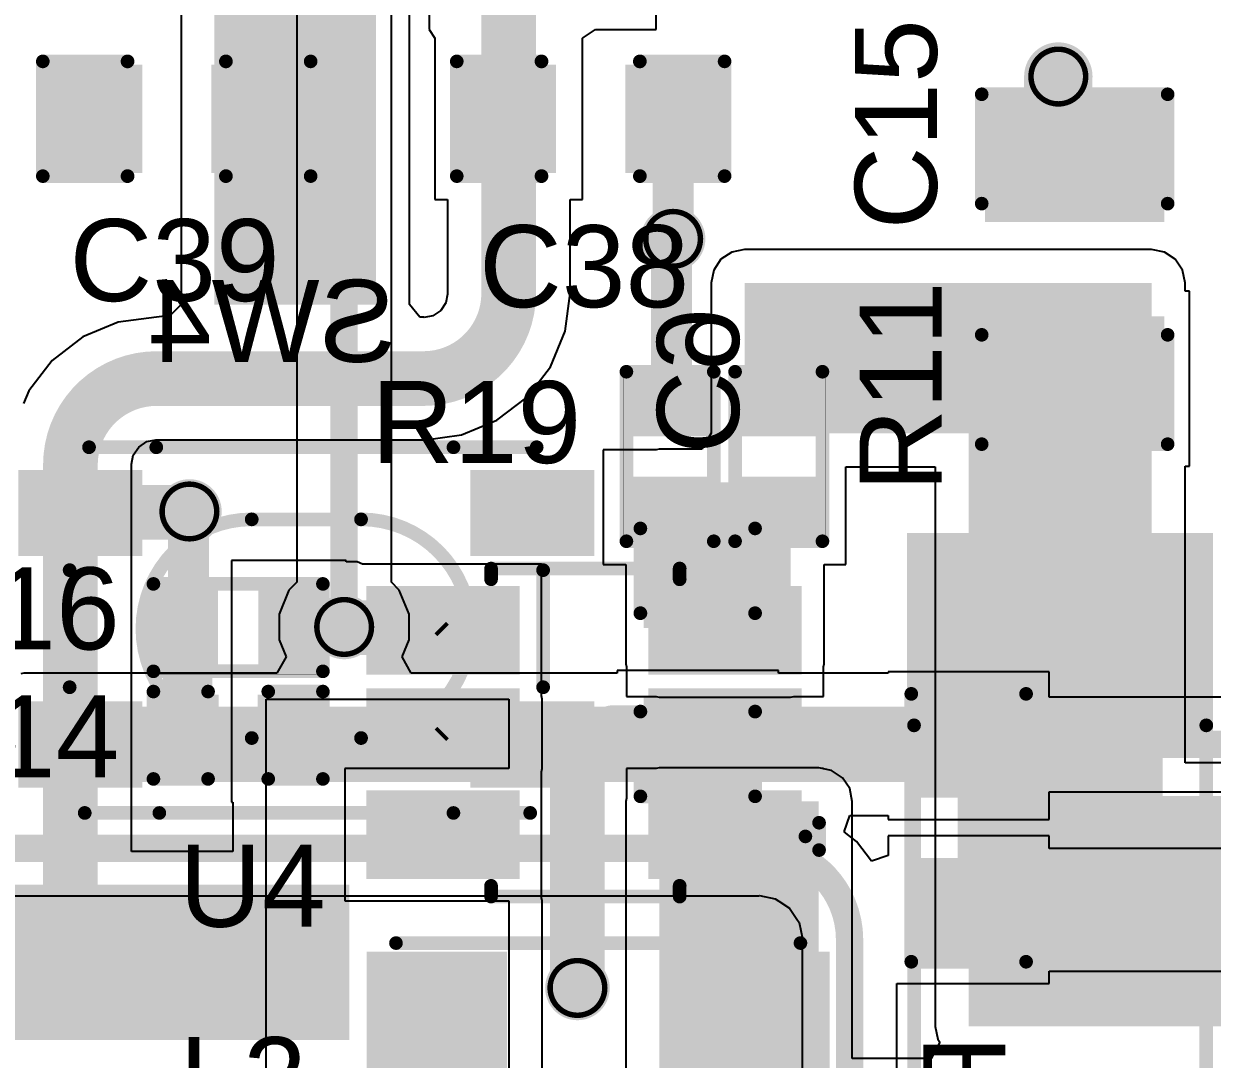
# Model space of a CAD drawing. Header units: inches. Extents: x -46 to 312, y 0 to 111.
# Drawn here: x -23.79 to -12.74, y 9.37 to 18.99 of the extents above; entities that cross this region are included whole.
import ezdxf

# ---------------------------------------------------------------- set-up
doc = ezdxf.new("R2010")
doc.units = ezdxf.units.IN
for name, color, linetype in [('Bottom Layer', 5, 'Continuous'), ('Bottom Overlay', 54, 'Continuous'), ('Bottom Paste', 16, 'Continuous'), ('Bottom Solder', 6, 'Continuous'), ('Drill Drawing', 1, 'Continuous'), ('Top Layer', 1, 'Continuous'), ('Top Overlay', 2, 'Continuous'), ('Top Paste', 8, 'Continuous'), ('Top Solder', 216, 'Continuous'), ('Via Holes', 16, 'Continuous')]:
    doc.layers.add(name, color=color, linetype=linetype)
doc.styles.add('Arial', font='', dxfattribs={"height": 0.2})
doc.styles.get('Arial').set_extended_font_data('Arial')

# ---------------------------------------------------------------- blocks, each defined once
blk = doc.blocks.new('C___0603_8')
at = {"layer": 'Top Layer'}
for points in [[(-0.381, 0.445), (-0.381, -0.445), (-1.143, -0.445), (-1.143, 0.445)], [(1.143, 0.445), (1.143, -0.445), (0.381, -0.445), (0.381, 0.445)]]:
    blk.add_hatch(color=1, dxfattribs=at).paths.add_polyline_path(points)
at = {"layer": 'Top Paste'}
for points in [[(-0.381, 0.445), (-0.381, -0.445), (-1.143, -0.445), (-1.143, 0.445)], [(1.143, 0.445), (1.143, -0.445), (0.381, -0.445), (0.381, 0.445)]]:
    blk.add_hatch(color=8, dxfattribs=at).paths.add_polyline_path(points)
at = {"layer": 'Top Solder'}
for points in [[(-0.321, 0.504), (-0.321, -0.504), (-1.203, -0.504), (-1.203, 0.504)], [(1.203, 0.504), (1.203, -0.504), (0.321, -0.504), (0.321, 0.504)]]:
    blk.add_hatch(color=216, dxfattribs=at).paths.add_polyline_path(points)
at = {"layer": 'Top Overlay', "const_width": 0.127}
for points in [[(-1.245, 0.533), (-0.457, 0.533)], [(-1.245, -0.533), (-1.245, 0.533)], [(0.457, 0.533), (1.245, 0.533)], [(1.245, -0.533), (1.245, 0.533)], [(-1.245, -0.533), (-0.457, -0.533)], [(0.457, -0.533), (1.245, -0.533)]]:
    blk.add_lwpolyline(points, dxfattribs=at)
at = {"layer": 'Top Overlay', "const_width": 0.0635}
for points in [[(-1.276, 0.533, 1), (-1.213, 0.533, 1)], [(-1.276, 0.533, 1), (-1.213, 0.533, 1)], [(-0.489, 0.533, 1), (-0.425, 0.533, 1)], [(0.425, 0.533, 1), (0.489, 0.533, 1)], [(1.213, 0.533, 1), (1.276, 0.533, 1)], [(1.213, 0.533, 1), (1.276, 0.533, 1)], [(-1.276, -0.533, 1), (-1.213, -0.533, 1)], [(-1.276, -0.533, 1), (-1.213, -0.533, 1)], [(-0.489, -0.533, 1), (-0.425, -0.533, 1)], [(0.425, -0.533, 1), (0.489, -0.533, 1)], [(1.213, -0.533, 1), (1.276, -0.533, 1)], [(1.213, -0.533, 1), (1.276, -0.533, 1)]]:
    blk.add_lwpolyline(points, format="xyb", close=True, dxfattribs=at)
blk = doc.blocks.new('C___0603_9')
at = {"layer": 'Top Layer'}
for points in [[(-0.381, 0.445), (-0.381, -0.445), (-1.143, -0.445), (-1.143, 0.445)], [(1.143, 0.445), (1.143, -0.445), (0.381, -0.445), (0.381, 0.445)]]:
    blk.add_hatch(color=1, dxfattribs=at).paths.add_polyline_path(points)
at = {"layer": 'Top Paste'}
for points in [[(-0.381, 0.445), (-0.381, -0.445), (-1.143, -0.445), (-1.143, 0.445)], [(1.143, 0.445), (1.143, -0.445), (0.381, -0.445), (0.381, 0.445)]]:
    blk.add_hatch(color=8, dxfattribs=at).paths.add_polyline_path(points)
at = {"layer": 'Top Solder'}
for points in [[(-0.321, 0.504), (-0.321, -0.504), (-1.203, -0.504), (-1.203, 0.504)], [(1.203, 0.504), (1.203, -0.504), (0.321, -0.504), (0.321, 0.504)]]:
    blk.add_hatch(color=216, dxfattribs=at).paths.add_polyline_path(points)
at = {"layer": 'Top Overlay', "const_width": 0.127}
for points in [[(-0.457, 0.533), (-1.245, 0.533)], [(-1.245, 0.533), (-1.245, -0.533)], [(1.245, 0.533), (0.457, 0.533)], [(1.245, 0.533), (1.245, -0.533)], [(-0.457, -0.533), (-1.245, -0.533)], [(1.245, -0.533), (0.457, -0.533)]]:
    blk.add_lwpolyline(points, dxfattribs=at)
at = {"layer": 'Top Overlay', "const_width": 0.0635}
for points in [[(-1.276, 0.533, 1), (-1.213, 0.533, 1)], [(-1.276, 0.533, 1), (-1.213, 0.533, 1)], [(-0.489, 0.533, 1), (-0.425, 0.533, 1)], [(0.425, 0.533, 1), (0.489, 0.533, 1)], [(1.213, 0.533, 1), (1.276, 0.533, 1)], [(1.213, 0.533, 1), (1.276, 0.533, 1)], [(-1.276, -0.533, 1), (-1.213, -0.533, 1)], [(-1.276, -0.533, 1), (-1.213, -0.533, 1)], [(-0.489, -0.533, 1), (-0.425, -0.533, 1)], [(0.425, -0.533, 1), (0.489, -0.533, 1)], [(1.213, -0.533, 1), (1.276, -0.533, 1)], [(1.213, -0.533, 1), (1.276, -0.533, 1)]]:
    blk.add_lwpolyline(points, format="xyb", close=True, dxfattribs=at)
blk = doc.blocks.new('TSA016A2518A_B_13')
at = {"layer": 'Bottom Layer'}
for points in [[(-2.625, 1.425), (-1.575, 1.425), (-1.575, 0.725), (-2.625, 0.725)], [(1.575, 1.425), (2.625, 1.425), (2.625, 0.725), (1.575, 0.725)], [(-2.625, -0.725), (-1.575, -0.725), (-1.575, -1.425), (-2.625, -1.425)], [(1.575, -0.725), (2.625, -0.725), (2.625, -1.425), (1.575, -1.425)]]:
    blk.add_hatch(color=5, dxfattribs=at).paths.add_polyline_path(points)
at = {"layer": 'Bottom Paste'}
for points in [[(-2.625, 1.425), (-1.575, 1.425), (-1.575, 0.725), (-2.625, 0.725)], [(1.575, 1.425), (2.625, 1.425), (2.625, 0.725), (1.575, 0.725)], [(-2.625, -0.725), (-1.575, -0.725), (-1.575, -1.425), (-2.625, -1.425)], [(1.575, -0.725), (2.625, -0.725), (2.625, -1.425), (1.575, -1.425)]]:
    blk.add_hatch(color=16, dxfattribs=at).paths.add_polyline_path(points)
at = {"layer": 'Bottom Solder'}
for points in [[(-2.676, 1.476), (-1.524, 1.476), (-1.524, 0.674), (-2.676, 0.674)], [(1.524, 1.476), (2.676, 1.476), (2.676, 0.674), (1.524, 0.674)], [(-2.676, -0.674), (-1.524, -0.674), (-1.524, -1.476), (-2.676, -1.476)], [(1.524, -0.674), (2.676, -0.674), (2.676, -1.476), (1.524, -1.476)]]:
    blk.add_hatch(color=6, dxfattribs=at).paths.add_polyline_path(points)
at = {"layer": 'Bottom Overlay', "const_width": 0.127}
for points in [[(-2.02, 1.686), (-1.395, 1.686)], [(-1.395, 1.686), (1.367, 1.686)], [(1.367, 1.686), (2.14, 1.686)], [(-0.508, 1.016), (0.508, 1.016)], [(-2.2, -0.544), (-2.2, 0.544)], [(2.2, -0.544), (2.2, 0.544)], [(-2.896, -0.965), (-2.769, -1.092)], [(-2.896, -1.219), (-2.896, -0.965)], [(-0.508, -1.016), (0.508, -1.016)], [(-2.896, -1.219), (-2.769, -1.092)], [(-2.06, -1.712), (-1.366, -1.712)], [(-1.366, -1.712), (1.366, -1.712)], [(1.366, -1.712), (2.08, -1.712)]]:
    blk.add_lwpolyline(points, dxfattribs=at)
at = {"layer": 'Bottom Overlay', "const_width": 0.0635}
for points in [[(-2.052, 1.686, 1), (-1.988, 1.686, 1)], [(-1.427, 1.686, 1), (-1.363, 1.686, 1)], [(-1.427, 1.686, 1), (-1.363, 1.686, 1)], [(1.335, 1.686, 1), (1.399, 1.686, 1)], [(1.335, 1.686, 1), (1.399, 1.686, 1)], [(2.108, 1.686, 1), (2.172, 1.686, 1)], [(-0.54, 1.016, 1), (-0.476, 1.016, 1)], [(-0.54, 1.016, 1), (-0.476, 1.016, 1)], [(0.476, 1.016, 1), (0.54, 1.016, 1)], [(0.476, 1.016, 1), (0.54, 1.016, 1)], [(-2.232, 0.544, 1), (-2.168, 0.544, 1)], [(2.168, 0.544, 1), (2.232, 0.544, 1)], [(-2.232, -0.544, 1), (-2.168, -0.544, 1)], [(2.168, -0.544, 1), (2.232, -0.544, 1)], [(-2.927, -0.965, 1), (-2.864, -0.965, 1)], [(-2.927, -0.965, 1), (-2.864, -0.965, 1)], [(-0.54, -1.016, 1), (-0.476, -1.016, 1)], [(-0.54, -1.016, 1), (-0.476, -1.016, 1)], [(0.476, -1.016, 1), (0.54, -1.016, 1)], [(0.476, -1.016, 1), (0.54, -1.016, 1)], [(-2.8, -1.092, 1), (-2.737, -1.092, 1)], [(-2.8, -1.092, 1), (-2.737, -1.092, 1)], [(-2.927, -1.219, 1), (-2.864, -1.219, 1)], [(-2.927, -1.219, 1), (-2.864, -1.219, 1)], [(-2.092, -1.712, 1), (-2.028, -1.712, 1)], [(-1.398, -1.712, 1), (-1.335, -1.712, 1)], [(-1.398, -1.712, 1), (-1.335, -1.712, 1)], [(1.335, -1.712, 1), (1.398, -1.712, 1)], [(1.335, -1.712, 1), (1.398, -1.712, 1)], [(2.048, -1.712, 1), (2.112, -1.712, 1)]]:
    blk.add_lwpolyline(points, format="xyb", close=True, dxfattribs=at)
at = {"layer": 'Bottom Overlay', "const_width": 0.127}
for points in [[(-0.508, -1.016, -1), (-0.508, 1.016)], [(0.508, 1.016, -1), (0.508, -1.016)]]:
    blk.add_lwpolyline(points, format="xyb", dxfattribs=at)
blk = doc.blocks.new('SOT_23_6_22')
at = {"layer": 'Top Layer'}
for points in [[(-1.92, 1.26), (-0.7, 1.26), (-0.7, 0.64), (-1.92, 0.64)], [(0.7, 1.26), (1.92, 1.26), (1.92, 0.64), (0.7, 0.64)], [(-1.92, 0.31), (-0.7, 0.31), (-0.7, -0.31), (-1.92, -0.31)], [(0.7, 0.31), (1.92, 0.31), (1.92, -0.31), (0.7, -0.31)], [(-1.92, -0.64), (-0.7, -0.64), (-0.7, -1.26), (-1.92, -1.26)], [(0.7, -0.64), (1.92, -0.64), (1.92, -1.26), (0.7, -1.26)]]:
    blk.add_hatch(color=1, dxfattribs=at).paths.add_polyline_path(points)
at = {"layer": 'Top Paste'}
for points in [[(-1.92, 1.26), (-0.7, 1.26), (-0.7, 0.64), (-1.92, 0.64)], [(0.7, 1.26), (1.92, 1.26), (1.92, 0.64), (0.7, 0.64)], [(-1.92, 0.31), (-0.7, 0.31), (-0.7, -0.31), (-1.92, -0.31)], [(0.7, 0.31), (1.92, 0.31), (1.92, -0.31), (0.7, -0.31)], [(-1.92, -0.64), (-0.7, -0.64), (-0.7, -1.26), (-1.92, -1.26)], [(0.7, -0.64), (1.92, -0.64), (1.92, -1.26), (0.7, -1.26)]]:
    blk.add_hatch(color=8, dxfattribs=at).paths.add_polyline_path(points)
at = {"layer": 'Top Solder'}
for points in [[(-2.022, 1.362), (-0.598, 1.362), (-0.598, 0.538), (-2.022, 0.538)], [(0.598, 1.362), (2.022, 1.362), (2.022, 0.538), (0.598, 0.538)], [(-2.022, 0.412), (-0.598, 0.412), (-0.598, -0.412), (-2.022, -0.412)], [(0.598, 0.412), (2.022, 0.412), (2.022, -0.412), (0.598, -0.412)], [(-2.022, -0.538), (-0.598, -0.538), (-0.598, -1.362), (-2.022, -1.362)], [(0.598, -0.538), (2.022, -0.538), (2.022, -1.362), (0.598, -1.362)]]:
    blk.add_hatch(color=216, dxfattribs=at).paths.add_polyline_path(points)
at = {"layer": 'Top Overlay', "const_width": 0.127}
for points in [[(0.864, 1.524), (-0.889, 1.524)], [(-0.889, 1.524), (-0.889, 1.424)], [(0.864, 1.524), (0.864, 1.424)], [(-2.057, 0.965), (-2.184, 1.092)], [(-2.184, 1.092), (-2.184, 0.838)], [(-2.057, 0.965), (-2.184, 0.838)], [(-0.889, -1.424), (-0.889, -1.524)], [(0.864, -1.424), (0.864, -1.524)], [(0.864, -1.524), (-0.889, -1.524)]]:
    blk.add_lwpolyline(points, dxfattribs=at)
at = {"layer": 'Top Overlay', "const_width": 0.0635}
for points in [[(-0.921, 1.524, 1), (-0.857, 1.524, 1)], [(-0.921, 1.524, 1), (-0.857, 1.524, 1)], [(0.832, 1.524, 1), (0.895, 1.524, 1)], [(0.832, 1.524, 1), (0.895, 1.524, 1)], [(-0.921, 1.424, 1), (-0.857, 1.424, 1)], [(0.832, 1.424, 1), (0.895, 1.424, 1)], [(-2.216, 1.092, 1), (-2.153, 1.092, 1)], [(-2.216, 1.092, 1), (-2.153, 1.092, 1)], [(-2.089, 0.965, 1), (-2.026, 0.965, 1)], [(-2.089, 0.965, 1), (-2.026, 0.965, 1)], [(-2.216, 0.838, 1), (-2.153, 0.838, 1)], [(-2.216, 0.838, 1), (-2.153, 0.838, 1)], [(-0.921, -1.424, 1), (-0.857, -1.424, 1)], [(0.832, -1.424, 1), (0.895, -1.424, 1)], [(-0.921, -1.524, 1), (-0.857, -1.524, 1)], [(-0.921, -1.524, 1), (-0.857, -1.524, 1)], [(0.832, -1.524, 1), (0.895, -1.524, 1)], [(0.832, -1.524, 1), (0.895, -1.524, 1)]]:
    blk.add_lwpolyline(points, format="xyb", close=True, dxfattribs=at)
blk = doc.blocks.new('R___0402_32')
at = {"layer": 'Top Layer'}
for points in [[(-0.699, -0.318), (-0.699, 0.317), (-0.241, 0.317), (-0.241, -0.318)], [(0.241, -0.318), (0.241, 0.317), (0.699, 0.317), (0.699, -0.318)]]:
    blk.add_hatch(color=1, dxfattribs=at).paths.add_polyline_path(points)
at = {"layer": 'Top Paste'}
for points in [[(-0.699, -0.318), (-0.699, 0.317), (-0.241, 0.317), (-0.241, -0.318)], [(0.241, -0.318), (0.241, 0.317), (0.699, 0.317), (0.699, -0.318)]]:
    blk.add_hatch(color=8, dxfattribs=at).paths.add_polyline_path(points)
at = {"layer": 'Top Solder'}
for points in [[(-0.754, -0.373), (-0.754, 0.373), (-0.186, 0.373), (-0.186, -0.373)], [(0.186, -0.373), (0.186, 0.373), (0.754, 0.373), (0.754, -0.373)]]:
    blk.add_hatch(color=216, dxfattribs=at).paths.add_polyline_path(points)
at = {"layer": 'Top Overlay'}
for points, const_width in [([(-0.787, -0.406), (-0.787, 0.406)], 0.127), ([(0.787, 0.406), (-0.787, 0.406)], 0.127), ([(0.787, -0.406), (0.787, 0.406)], 0.127), ([(0.787, -0.406), (-0.787, -0.406)], 0.127), ([(0.813, -0.432), (-0.813, -0.432)], 0.00323)]:
    blk.add_lwpolyline(points, dxfattribs=dict(at, const_width=const_width))
for points, const_width in [([(-0.819, 0.406, 1), (-0.756, 0.406, 1)], 0.0635), ([(-0.819, 0.406, 1), (-0.756, 0.406, 1)], 0.0635), ([(0.756, 0.406, 1), (0.819, 0.406, 1)], 0.0635), ([(0.756, 0.406, 1), (0.819, 0.406, 1)], 0.0635), ([(-0.819, -0.406, 1), (-0.756, -0.406, 1)], 0.0635), ([(-0.819, -0.406, 1), (-0.756, -0.406, 1)], 0.0635), ([(-0.814, -0.432, 1), (-0.812, -0.432, 1)], 0.00161), ([(0.756, -0.406, 1), (0.819, -0.406, 1)], 0.0635), ([(0.756, -0.406, 1), (0.819, -0.406, 1)], 0.0635), ([(0.812, -0.432, 1), (0.814, -0.432, 1)], 0.00161)]:
    blk.add_lwpolyline(points, format="xyb", close=True, dxfattribs=dict(at, const_width=const_width))
blk = doc.blocks.new('R___0402_35')
at = {"layer": 'Top Layer'}
for points in [[(-0.699, -0.318), (-0.699, 0.318), (-0.241, 0.318), (-0.241, -0.318)], [(0.241, -0.318), (0.241, 0.318), (0.699, 0.318), (0.699, -0.318)]]:
    blk.add_hatch(color=1, dxfattribs=at).paths.add_polyline_path(points)
at = {"layer": 'Top Paste'}
for points in [[(-0.699, -0.318), (-0.699, 0.318), (-0.241, 0.318), (-0.241, -0.318)], [(0.241, -0.318), (0.241, 0.318), (0.699, 0.318), (0.699, -0.318)]]:
    blk.add_hatch(color=8, dxfattribs=at).paths.add_polyline_path(points)
at = {"layer": 'Top Solder'}
for points in [[(-0.754, -0.373), (-0.754, 0.373), (-0.186, 0.373), (-0.186, -0.373)], [(0.186, -0.373), (0.186, 0.373), (0.754, 0.373), (0.754, -0.373)]]:
    blk.add_hatch(color=216, dxfattribs=at).paths.add_polyline_path(points)
at = {"layer": 'Top Overlay'}
for points, const_width in [([(-0.787, -0.406), (-0.787, 0.406)], 0.127), ([(-0.787, 0.406), (0.787, 0.406)], 0.127), ([(0.787, -0.406), (0.787, 0.406)], 0.127), ([(-0.787, -0.406), (0.787, -0.406)], 0.127), ([(-0.813, -0.432), (0.813, -0.432)], 0.00323)]:
    blk.add_lwpolyline(points, dxfattribs=dict(at, const_width=const_width))
for points, const_width in [([(-0.819, 0.406, 1), (-0.756, 0.406, 1)], 0.0635), ([(-0.819, 0.406, 1), (-0.756, 0.406, 1)], 0.0635), ([(0.756, 0.406, 1), (0.819, 0.406, 1)], 0.0635), ([(0.756, 0.406, 1), (0.819, 0.406, 1)], 0.0635), ([(-0.819, -0.406, 1), (-0.756, -0.406, 1)], 0.0635), ([(-0.819, -0.406, 1), (-0.756, -0.406, 1)], 0.0635), ([(-0.814, -0.432, 1), (-0.812, -0.432, 1)], 0.00161), ([(0.756, -0.406, 1), (0.819, -0.406, 1)], 0.0635), ([(0.756, -0.406, 1), (0.819, -0.406, 1)], 0.0635), ([(0.812, -0.432, 1), (0.814, -0.432, 1)], 0.00161)]:
    blk.add_lwpolyline(points, format="xyb", close=True, dxfattribs=dict(at, const_width=const_width))
blk = doc.blocks.new('R___0402_40')
at = {"layer": 'Top Layer'}
for points in [[(-0.699, -0.318), (-0.699, 0.318), (-0.241, 0.318), (-0.241, -0.318)], [(0.241, -0.318), (0.241, 0.318), (0.699, 0.318), (0.699, -0.318)]]:
    blk.add_hatch(color=1, dxfattribs=at).paths.add_polyline_path(points)
at = {"layer": 'Top Paste'}
for points in [[(-0.699, -0.318), (-0.699, 0.318), (-0.241, 0.318), (-0.241, -0.318)], [(0.241, -0.318), (0.241, 0.318), (0.699, 0.318), (0.699, -0.318)]]:
    blk.add_hatch(color=8, dxfattribs=at).paths.add_polyline_path(points)
at = {"layer": 'Top Solder'}
for points in [[(-0.754, -0.373), (-0.754, 0.373), (-0.186, 0.373), (-0.186, -0.373)], [(0.186, -0.373), (0.186, 0.373), (0.754, 0.373), (0.754, -0.373)]]:
    blk.add_hatch(color=216, dxfattribs=at).paths.add_polyline_path(points)
at = {"layer": 'Top Overlay'}
for points, const_width in [([(-0.787, 0.406), (-0.787, -0.406)], 0.127), ([(-0.787, 0.406), (0.787, 0.406)], 0.127), ([(0.787, 0.406), (0.787, -0.406)], 0.127), ([(-0.787, -0.406), (0.787, -0.406)], 0.127), ([(-0.813, -0.432), (0.813, -0.432)], 0.00323)]:
    blk.add_lwpolyline(points, dxfattribs=dict(at, const_width=const_width))
for points, const_width in [([(-0.819, 0.406, 1), (-0.756, 0.406, 1)], 0.0635), ([(-0.819, 0.406, 1), (-0.756, 0.406, 1)], 0.0635), ([(0.756, 0.406, 1), (0.819, 0.406, 1)], 0.0635), ([(0.756, 0.406, 1), (0.819, 0.406, 1)], 0.0635), ([(-0.819, -0.406, 1), (-0.756, -0.406, 1)], 0.0635), ([(-0.819, -0.406, 1), (-0.756, -0.406, 1)], 0.0635), ([(-0.814, -0.432, 1), (-0.812, -0.432, 1)], 0.00161), ([(0.756, -0.406, 1), (0.819, -0.406, 1)], 0.0635), ([(0.756, -0.406, 1), (0.819, -0.406, 1)], 0.0635), ([(0.812, -0.432, 1), (0.814, -0.432, 1)], 0.00161)]:
    blk.add_lwpolyline(points, format="xyb", close=True, dxfattribs=dict(at, const_width=const_width))
blk = doc.blocks.new('SPH4012H4R7MT_55')
at = {"layer": 'Top Layer'}
for points in [[(-2.05, 1.85), (-0.95, 1.85), (-0.95, -1.85), (-2.05, -1.85)], [(0.95, 1.85), (2.05, 1.85), (2.05, -1.85), (0.95, -1.85)]]:
    blk.add_hatch(color=1, dxfattribs=at).paths.add_polyline_path(points)
at = {"layer": 'Top Paste'}
for points in [[(-2.05, 1.85), (-0.95, 1.85), (-0.95, -1.85), (-2.05, -1.85)], [(0.95, 1.85), (2.05, 1.85), (2.05, -1.85), (0.95, -1.85)]]:
    blk.add_hatch(color=8, dxfattribs=at).paths.add_polyline_path(points)
at = {"layer": 'Top Solder'}
for points in [[(-2.152, 1.952), (-0.848, 1.952), (-0.848, -1.952), (-2.152, -1.952)], [(0.848, 1.952), (2.152, 1.952), (2.152, -1.952), (0.848, -1.952)]]:
    blk.add_hatch(color=216, dxfattribs=at).paths.add_polyline_path(points)
at = {"layer": 'Top Overlay', "const_width": 0.127}
for points in [[(-1.88, 2.032), (1.88, 2.032)], [(-1.88, -2.032), (1.88, -2.032)]]:
    blk.add_lwpolyline(points, dxfattribs=at)
at = {"layer": 'Top Overlay', "const_width": 0.0635}
for points in [[(-1.911, 2.032, 1), (-1.848, 2.032, 1)], [(1.848, 2.032, 1), (1.911, 2.032, 1)], [(-1.911, -2.032, 1), (-1.848, -2.032, 1)], [(1.848, -2.032, 1), (1.911, -2.032, 1)]]:
    blk.add_lwpolyline(points, format="xyb", close=True, dxfattribs=at)
blk = doc.blocks.new('SMA_60')
at = {"layer": 'Top Layer'}
for points in [[(-3.25, 0.85), (-0.75, 0.85), (-0.75, -0.85), (-3.25, -0.85)], [(0.75, 0.85), (3.25, 0.85), (3.25, -0.85), (0.75, -0.85)]]:
    blk.add_hatch(color=1, dxfattribs=at).paths.add_polyline_path(points)
at = {"layer": 'Top Overlay'}
for points in [[(-4.445, -1.422), (-3.278, -1.422), (-3.278, 1.422), (-4.445, 1.422)], [(-3.3, 0.924), (-2.596, 0.924), (-2.596, 1.422), (-3.3, 1.422)], [(-3.3, -1.422), (-2.596, -1.422), (-2.596, -0.924), (-3.3, -0.924)]]:
    blk.add_hatch(color=2, dxfattribs=at).paths.add_polyline_path(points)
at = {"layer": 'Top Paste'}
for points in [[(-3.25, 0.85), (-0.75, 0.85), (-0.75, -0.85), (-3.25, -0.85)], [(0.75, 0.85), (3.25, 0.85), (3.25, -0.85), (0.75, -0.85)]]:
    blk.add_hatch(color=8, dxfattribs=at).paths.add_polyline_path(points)
at = {"layer": 'Top Solder'}
for points in [[(-3.352, 0.952), (-0.648, 0.952), (-0.648, -0.952), (-3.352, -0.952)], [(0.648, 0.952), (3.352, 0.952), (3.352, -0.952), (0.648, -0.952)]]:
    blk.add_hatch(color=216, dxfattribs=at).paths.add_polyline_path(points)
at = {"layer": 'Top Overlay', "const_width": 0.127}
for points in [[(2.061, 1.358), (-2.658, 1.358)], [(2.061, 1.012), (2.061, 1.358)], [(2.061, -1.358), (2.061, -1.012)], [(2.061, -1.358), (-2.658, -1.358)]]:
    blk.add_lwpolyline(points, dxfattribs=at)
at = {"layer": 'Top Overlay', "const_width": 0.0635}
for points in [[(-2.69, 1.358, 1), (-2.626, 1.358, 1)], [(2.029, 1.358, 1), (2.093, 1.358, 1)], [(2.029, 1.358, 1), (2.093, 1.358, 1)], [(2.029, 1.012, 1), (2.093, 1.012, 1)], [(2.029, -1.012, 1), (2.093, -1.012, 1)], [(-2.69, -1.358, 1), (-2.626, -1.358, 1)], [(2.029, -1.358, 1), (2.093, -1.358, 1)], [(2.029, -1.358, 1), (2.093, -1.358, 1)]]:
    blk.add_lwpolyline(points, format="xyb", close=True, dxfattribs=at)
blk = doc.blocks.new('C___0805_78')
at = {"layer": 'Top Layer'}
for points in [[(-1.524, 0.762), (-0.508, 0.762), (-0.508, -0.762), (-1.524, -0.762)], [(0.508, 0.762), (1.524, 0.762), (1.524, -0.762), (0.508, -0.762)]]:
    blk.add_hatch(color=1, dxfattribs=at).paths.add_polyline_path(points)
at = {"layer": 'Top Paste'}
for points in [[(-1.524, 0.762), (-0.508, 0.762), (-0.508, -0.762), (-1.524, -0.762)], [(0.508, 0.762), (1.524, 0.762), (1.524, -0.762), (0.508, -0.762)]]:
    blk.add_hatch(color=8, dxfattribs=at).paths.add_polyline_path(points)
at = {"layer": 'Top Solder'}
for points in [[(-1.594, 0.832), (-0.438, 0.832), (-0.438, -0.832), (-1.594, -0.832)], [(0.438, 0.832), (1.594, 0.832), (1.594, -0.832), (0.438, -0.832)]]:
    blk.add_hatch(color=216, dxfattribs=at).paths.add_polyline_path(points)
at = {"layer": 'Top Overlay', "const_width": 0.127}
for points in [[(-0.61, 0.864), (-1.626, 0.864)], [(-1.626, -0.864), (-1.626, 0.864)], [(1.626, 0.864), (0.61, 0.864)], [(1.626, -0.864), (1.626, 0.864)], [(-0.61, -0.864), (-1.626, -0.864)], [(1.626, -0.864), (0.61, -0.864)]]:
    blk.add_lwpolyline(points, dxfattribs=at)
at = {"layer": 'Top Overlay', "const_width": 0.0635}
for points in [[(-1.657, 0.864, 1), (-1.594, 0.864, 1)], [(-1.657, 0.864, 1), (-1.594, 0.864, 1)], [(-0.641, 0.864, 1), (-0.578, 0.864, 1)], [(0.578, 0.864, 1), (0.641, 0.864, 1)], [(1.594, 0.864, 1), (1.657, 0.864, 1)], [(1.594, 0.864, 1), (1.657, 0.864, 1)], [(-1.657, -0.864, 1), (-1.594, -0.864, 1)], [(-1.657, -0.864, 1), (-1.594, -0.864, 1)], [(-0.641, -0.864, 1), (-0.578, -0.864, 1)], [(0.578, -0.864, 1), (0.641, -0.864, 1)], [(1.594, -0.864, 1), (1.657, -0.864, 1)], [(1.594, -0.864, 1), (1.657, -0.864, 1)]]:
    blk.add_lwpolyline(points, format="xyb", close=True, dxfattribs=at)
blk = doc.blocks.new('C___0402_79')
at = {"layer": 'Top Layer'}
for points in [[(-0.699, -0.318), (-0.699, 0.318), (-0.241, 0.318), (-0.241, -0.318)], [(0.241, -0.318), (0.241, 0.318), (0.699, 0.318), (0.699, -0.318)]]:
    blk.add_hatch(color=1, dxfattribs=at).paths.add_polyline_path(points)
at = {"layer": 'Top Paste'}
for points in [[(-0.699, -0.318), (-0.699, 0.318), (-0.241, 0.318), (-0.241, -0.318)], [(0.241, -0.318), (0.241, 0.318), (0.699, 0.318), (0.699, -0.318)]]:
    blk.add_hatch(color=8, dxfattribs=at).paths.add_polyline_path(points)
at = {"layer": 'Top Solder'}
for points in [[(-0.758, -0.377), (-0.758, 0.377), (-0.181, 0.377), (-0.181, -0.377)], [(0.181, -0.377), (0.181, 0.377), (0.758, 0.377), (0.758, -0.377)]]:
    blk.add_hatch(color=216, dxfattribs=at).paths.add_polyline_path(points)
at = {"layer": 'Top Overlay', "const_width": 0.127}
for points in [[(-0.787, 0.406), (-0.279, 0.406)], [(-0.787, -0.406), (-0.787, 0.406)], [(0.279, 0.406), (0.787, 0.406)], [(0.787, -0.406), (0.787, 0.406)], [(-0.787, -0.406), (-0.279, -0.406)], [(0.279, -0.406), (0.787, -0.406)]]:
    blk.add_lwpolyline(points, dxfattribs=at)
at = {"layer": 'Top Overlay', "const_width": 0.0635}
for points in [[(-0.819, 0.406, 1), (-0.756, 0.406, 1)], [(-0.819, 0.406, 1), (-0.756, 0.406, 1)], [(-0.311, 0.406, 1), (-0.248, 0.406, 1)], [(0.248, 0.406, 1), (0.311, 0.406, 1)], [(0.756, 0.406, 1), (0.819, 0.406, 1)], [(0.756, 0.406, 1), (0.819, 0.406, 1)], [(-0.819, -0.406, 1), (-0.756, -0.406, 1)], [(-0.819, -0.406, 1), (-0.756, -0.406, 1)], [(-0.311, -0.406, 1), (-0.248, -0.406, 1)], [(0.248, -0.406, 1), (0.311, -0.406, 1)], [(0.756, -0.406, 1), (0.819, -0.406, 1)], [(0.756, -0.406, 1), (0.819, -0.406, 1)]]:
    blk.add_lwpolyline(points, format="xyb", close=True, dxfattribs=at)
blk = doc.blocks.new('RES_0603_B_86')
at = {"layer": 'Bottom Layer'}
for points in [[(-1.143, -0.4445), (-1.143, 0.4445), (-0.381, 0.4445), (-0.381, -0.4445)], [(0.381, -0.4445), (0.381, 0.4445), (1.143, 0.4445), (1.143, -0.4445)]]:
    blk.add_hatch(color=5, dxfattribs=at).paths.add_polyline_path(points)
at = {"layer": 'Bottom Paste'}
for points in [[(-1.143, -0.4445), (-1.143, 0.4445), (-0.381, 0.4445), (-0.381, -0.4445)], [(0.381, -0.4445), (0.381, 0.4445), (1.143, 0.4445), (1.143, -0.4445)]]:
    blk.add_hatch(color=16, dxfattribs=at).paths.add_polyline_path(points)
at = {"layer": 'Bottom Solder'}
for points in [[(-1.2446, -0.5461), (-1.2446, 0.5461), (-0.2794, 0.5461), (-0.2794, -0.5461)], [(0.2794, -0.5461), (0.2794, 0.5461), (1.2446, 0.5461), (1.2446, -0.5461)]]:
    blk.add_hatch(color=6, dxfattribs=at).paths.add_polyline_path(points)
at = {"layer": 'Bottom Overlay', "const_width": 0.127}
for points in [[(-1.2446, 0.5334), (-1.2446, -0.5334)], [(-1.2446, 0.5334), (1.2446, 0.5334)], [(1.2446, 0.5334), (1.2446, -0.5334)], [(-1.2446, -0.5334), (1.2446, -0.5334)]]:
    blk.add_lwpolyline(points, dxfattribs=at)
at = {"layer": 'Bottom Overlay', "const_width": 0.0635}
for points in [[(-1.27635, 0.5334, 1), (-1.21285, 0.5334, 1)], [(-1.27635, 0.5334, 1), (-1.21285, 0.5334, 1)], [(1.21285, 0.5334, 1), (1.27635, 0.5334, 1)], [(1.21285, 0.5334, 1), (1.27635, 0.5334, 1)], [(-1.27635, -0.5334, 1), (-1.21285, -0.5334, 1)], [(-1.27635, -0.5334, 1), (-1.21285, -0.5334, 1)], [(1.21285, -0.5334, 1), (1.27635, -0.5334, 1)], [(1.21285, -0.5334, 1), (1.27635, -0.5334, 1)]]:
    blk.add_lwpolyline(points, format="xyb", close=True, dxfattribs=at)
blk = doc.blocks.new('C__0603_B_92')
at = {"layer": 'Bottom Layer'}
for points in [[(-1.143, -0.445), (-1.143, 0.445), (-0.381, 0.445), (-0.381, -0.445)], [(0.381, -0.445), (0.381, 0.445), (1.143, 0.445), (1.143, -0.445)]]:
    blk.add_hatch(color=5, dxfattribs=at).paths.add_polyline_path(points)
at = {"layer": 'Bottom Paste'}
for points in [[(-1.143, -0.445), (-1.143, 0.445), (-0.381, 0.445), (-0.381, -0.445)], [(0.381, -0.445), (0.381, 0.445), (1.143, 0.445), (1.143, -0.445)]]:
    blk.add_hatch(color=16, dxfattribs=at).paths.add_polyline_path(points)
at = {"layer": 'Bottom Solder'}
for points in [[(-1.203, -0.504), (-1.203, 0.504), (-0.321, 0.504), (-0.321, -0.504)], [(0.321, -0.504), (0.321, 0.504), (1.203, 0.504), (1.203, -0.504)]]:
    blk.add_hatch(color=6, dxfattribs=at).paths.add_polyline_path(points)
at = {"layer": 'Bottom Overlay', "const_width": 0.127}
for points in [[(-1.245, 0.533), (-0.457, 0.533)], [(-1.245, 0.533), (-1.245, -0.533)], [(0.457, 0.533), (1.245, 0.533)], [(1.245, 0.533), (1.245, -0.533)], [(-1.245, -0.533), (-0.457, -0.533)], [(0.457, -0.533), (1.245, -0.533)]]:
    blk.add_lwpolyline(points, dxfattribs=at)
at = {"layer": 'Bottom Overlay', "const_width": 0.0635}
for points in [[(-1.276, 0.533, 1), (-1.213, 0.533, 1)], [(-1.276, 0.533, 1), (-1.213, 0.533, 1)], [(-0.489, 0.533, 1), (-0.425, 0.533, 1)], [(0.425, 0.533, 1), (0.489, 0.533, 1)], [(1.213, 0.533, 1), (1.276, 0.533, 1)], [(1.213, 0.533, 1), (1.276, 0.533, 1)], [(-1.276, -0.533, 1), (-1.213, -0.533, 1)], [(-1.276, -0.533, 1), (-1.213, -0.533, 1)], [(-0.489, -0.533, 1), (-0.425, -0.533, 1)], [(0.425, -0.533, 1), (0.489, -0.533, 1)], [(1.213, -0.533, 1), (1.276, -0.533, 1)], [(1.213, -0.533, 1), (1.276, -0.533, 1)]]:
    blk.add_lwpolyline(points, format="xyb", close=True, dxfattribs=at)

msp = doc.modelspace()

# ---------------------------------------------------------------- hatches: boundary and pattern name
at = {"layer": 'Bottom Layer'}
h = msp.add_hatch(color=5, dxfattribs=at)
edge = h.paths.add_edge_path()
edge.add_arc((-14.175, 18.501), 0.3, 0, 360)
h = msp.add_hatch(color=5, dxfattribs=at)
edge = h.paths.add_edge_path()
edge.add_arc((-17.755, 16.993), 0.3, 0, 360)
h = msp.add_hatch(color=5, dxfattribs=at)
edge = h.paths.add_edge_path()
edge.add_arc((-22.25, 14.46), 0.3, 0, 360)
h = msp.add_hatch(color=5, dxfattribs=at)
edge = h.paths.add_edge_path()
edge.add_arc((-20.812, 13.387), 0.3, 0, 360)
msp.add_hatch(color=5, dxfattribs=at).paths.add_polyline_path([(-23.788, 11.946), (-15.008, 11.946), (-15.008, 12.646), (-23.788, 12.646)])
h = msp.add_hatch(color=5, dxfattribs=at)
edge = h.paths.add_edge_path()
edge.add_arc((-18.644, 10.033), 0.3, 0, 360)
at = {"layer": 'Top Layer'}
for points in [[(-22.017, 16.383), (-20.517, 16.383), (-20.517, 26.619), (-22.017, 26.619)], [(-17.09, 15.187), (-13.413, 15.187), (-13.413, 16.584), (-17.09, 16.584)], [(-15.008, 11.815), (-13.308, 11.815), (-13.308, 16.584), (-15.008, 16.584)], [(-17.883, 13.046), (-16.663, 13.046), (-16.663, 14.73), (-17.883, 14.73)], [(-22.495, 12.063), (-22.038, 12.063), (-22.038, 13.699), (-22.495, 13.699)], [(-17.883, 6.568), (-16.401, 6.568), (-16.401, 11.766), (-17.883, 11.766)], [(-15.008, 9.676), (-9.141, 9.676), (-9.141, 11.815), (-15.008, 11.815)], [(-33.337, 9.55), (-20.765, 9.55), (-20.765, 10.992), (-33.337, 10.992)]]:
    msp.add_hatch(color=1, dxfattribs=at).paths.add_polyline_path(points)
h = msp.add_hatch(color=1, dxfattribs=at)
edge = h.paths.add_edge_path()
edge.add_arc((-14.175, 18.501), 0.3, 0, 360)
h = msp.add_hatch(color=1, dxfattribs=at)
edge = h.paths.add_edge_path()
edge.add_arc((-17.755, 16.993), 0.3, 0, 360)
h = msp.add_hatch(color=1, dxfattribs=at)
edge = h.paths.add_edge_path()
edge.add_arc((-22.25, 14.46), 0.3, 0, 360)
h = msp.add_hatch(color=1, dxfattribs=at)
edge = h.paths.add_edge_path()
edge.add_arc((-20.812, 13.387), 0.3, 0, 360)
h = msp.add_hatch(color=1, dxfattribs=at)
edge = h.paths.add_edge_path()
edge.add_arc((-18.644, 10.033), 0.3, 0, 360)
at = {"layer": 'Via Holes'}
h = msp.add_hatch(color=7, dxfattribs=at)
edge = h.paths.add_edge_path()
edge.add_arc((-14.175, 18.501), 0.15, 0, 360)
h = msp.add_hatch(color=7, dxfattribs=at)
edge = h.paths.add_edge_path()
edge.add_arc((-17.755, 16.993), 0.15, 0, 360)
h = msp.add_hatch(color=7, dxfattribs=at)
edge = h.paths.add_edge_path()
edge.add_arc((-22.25, 14.46), 0.15, 0, 360)
h = msp.add_hatch(color=7, dxfattribs=at)
edge = h.paths.add_edge_path()
edge.add_arc((-20.812, 13.387), 0.15, 0, 360)
h = msp.add_hatch(color=7, dxfattribs=at)
edge = h.paths.add_edge_path()
edge.add_arc((-18.644, 10.033), 0.15, 0, 360)

# ---------------------------------------------------------------- linework, layer by layer
at = {"layer": 'Bottom Layer'}
for p, q in [((-21.253, 28.133), (-21.253, 13.802)), ((-20.372, 13.802), (-20.372, 28.133)), ((-21.325, 13.73), (-21.417, 13.507)), ((-21.253, 13.802), (-21.325, 13.73)), ((-20.3, 13.73), (-20.372, 13.802)), ((-20.208, 13.507), (-20.3, 13.73)), ((-21.417, 13.507), (-21.417, 13.267)), ((-20.208, 13.267), (-20.208, 13.507)), ((-21.417, 13.267), (-21.352, 13.109)), ((-20.273, 13.109), (-20.208, 13.267)), ((-21.352, 13.109), (-21.437, 12.957)), ((-20.188, 12.957), (-20.273, 13.109)), ((-23.788, 12.957), (-23.818, 12.951)), ((-21.437, 12.957), (-23.788, 12.957)), ((-18.275, 12.957), (-20.188, 12.957)), ((-16.777, 12.982), (-18.275, 12.982)), ((-18.275, 12.982), (-18.275, 12.957)), ((-16.777, 12.957), (-16.777, 12.982)), ((-15.757, 12.957), (-16.777, 12.957)), ((-14.259, 12.969), (-15.757, 12.969)), ((-15.757, 12.969), (-15.757, 12.957)), ((-14.259, 12.736), (-14.259, 12.969)), ((-12.074, 12.736), (-14.259, 12.736)), ((-14.259, 11.598), (-14.259, 11.856)), ((-14.259, 11.856), (-12.074, 11.856)), ((-16.165, 11.483), (-16.113, 11.635)), ((-16.113, 11.635), (-15.757, 11.635)), ((-15.757, 11.635), (-15.757, 11.598)), ((-15.757, 11.598), (-14.259, 11.598)), ((-16.05, 11.395), (-16.165, 11.483)), ((-15.91, 11.212), (-16.05, 11.395)), ((-14.259, 11.445), (-15.757, 11.445)), ((-15.757, 11.445), (-15.757, 11.264)), ((-14.259, 11.329), (-14.259, 11.445)), ((2.799, 11.329), (-14.259, 11.329)), ((-15.757, 11.264), (-15.91, 11.212)), ((-26.334, 10.889), (-16.961, 10.889)), ((-16.961, 10.889), (-16.952, 10.891)), ((-16.952, 10.891), (-16.805, 10.862)), ((-16.805, 10.862), (-16.771, 10.839)), ((-16.771, 10.839), (-16.672, 10.773)), ((-16.672, 10.773), (-16.605, 10.673)), ((-16.605, 10.673), (-16.583, 10.64)), ((-16.583, 10.64), (-16.554, 10.493)), ((-16.554, 10.493), (-16.556, 10.484)), ((-16.556, 10.484), (-16.556, 5.626)), ((-14.259, 10.074), (-14.259, 10.19)), ((-14.259, 10.19), (-2.378, 10.19)), ((-15.675, 5.626), (-15.675, 10.074)), ((-15.675, 10.074), (-14.259, 10.074))]:
    msp.add_line(p, q, dxfattribs=at)
for points, const_width in [([(-20.812, 13.387), (-20.812, 28.133)], 0.254), ([(-23.256, 14.453), (-23.248, 14.445)], 0.508), ([(-23.248, 14.445), (-23.24, 14.453)], 0.508), ([(-23.24, 14.453), (-22.257, 14.453)], 0.508), ([(-22.257, 14.453), (-22.25, 14.46)], 0.508), ([(-23.263, 14.446), (-23.256, 14.453)], 0.254), ([(-16.171, 12.296), (-12.074, 12.296)], 0.254), ([(-16.171, 12.296), (-16.171, 12.296)], 0.254), ([(-26.334, 11.329), (-16.961, 11.329)], 0.254), ([(-15.008, 10.759), (2.799, 10.759)], 0.508), ([(-16.115, 5.211), (-16.115, 10.484)], 0.254)]:
    msp.add_lwpolyline(points, dxfattribs=dict(at, const_width=const_width))
for points, const_width in [([(-23.383, 14.453, 1), (-23.129, 14.453, 1)], 0.254), ([(-23.375, 14.445, 1), (-23.121, 14.445, 1)], 0.254), ([(-23.375, 14.445, 1), (-23.121, 14.445, 1)], 0.254), ([(-23.367, 14.453, 1), (-23.113, 14.453, 1)], 0.254), ([(-23.367, 14.453, 1), (-23.113, 14.453, 1)], 0.254), ([(-22.384, 14.453, 1), (-22.13, 14.453, 1)], 0.254), ([(-22.384, 14.453, 1), (-22.13, 14.453, 1)], 0.254), ([(-22.377, 14.46, 1), (-22.123, 14.46, 1)], 0.254), ([(-23.319, 14.453, 1), (-23.192, 14.453, 1)], 0.127), ([(-23.326, 14.446, 1), (-23.199, 14.446, 1)], 0.127), ([(-20.876, 13.387, 1), (-20.749, 13.387, 1)], 0.127), ([(-16.234, 12.296, 1), (-16.107, 12.296, 1)], 0.127), ([(-16.234, 12.296, 1), (-16.107, 12.296, 1)], 0.127), ([(-16.234, 12.296, 1), (-16.107, 12.296, 1)], 0.127), ([(-17.024, 11.329, 1), (-16.897, 11.329, 1)], 0.127), ([(-17.024, 11.329, 1), (-16.897, 11.329, 1)], 0.127), ([(-16.627, 11.23, 1), (-16.5, 11.23, 1)], 0.127), ([(-16.627, 11.23, 1), (-16.5, 11.23, 1)], 0.127), ([(-16.278, 10.882, 1), (-16.151, 10.882, 1)], 0.127), ([(-16.278, 10.882, 1), (-16.151, 10.882, 1)], 0.127), ([(-15.135, 10.759, 1), (-14.881, 10.759, 1)], 0.254), ([(-16.179, 10.484, 1), (-16.052, 10.484, 1)], 0.127), ([(-16.179, 10.484, 1), (-16.052, 10.484, 1)], 0.127)]:
    msp.add_lwpolyline(points, format="xyb", close=True, dxfattribs=dict(at, const_width=const_width))
at = {"layer": 'Bottom Layer', "const_width": 0.254}
for points in [[(-16.961, 11.329, -0.123079), (-16.563, 11.23)], [(-16.563, 11.23, -0.148859), (-16.215, 10.882)], [(-16.215, 10.882, -0.123079), (-16.115, 10.484)]]:
    msp.add_lwpolyline(points, format="xyb", dxfattribs=at)
at = {"layer": 'Drill Drawing'}
for points, const_width in [([(-13.921, 18.501, 1), (-14.429, 18.501, 1)], 0.0508), ([(-14.442, 18.501, 1), (-14.416, 18.501, 1)], 0.0254), ([(-13.934, 18.501, 1), (-13.908, 18.501, 1)], 0.0254), ([(-17.501, 16.993, 1), (-18.009, 16.993, 1)], 0.0508), ([(-18.021, 16.993, 1), (-17.996, 16.993, 1)], 0.0254), ([(-17.513, 16.993, 1), (-17.488, 16.993, 1)], 0.0254), ([(-21.996, 14.46, 1), (-22.504, 14.46, 1)], 0.0508), ([(-22.517, 14.46, 1), (-22.491, 14.46, 1)], 0.0254), ([(-22.009, 14.46, 1), (-21.983, 14.46, 1)], 0.0254), ([(-20.558, 13.387, 1), (-21.066, 13.387, 1)], 0.0508), ([(-21.079, 13.387, 1), (-21.054, 13.387, 1)], 0.0254), ([(-20.571, 13.387, 1), (-20.546, 13.387, 1)], 0.0254), ([(-18.39, 10.033, 1), (-18.898, 10.033, 1)], 0.0508), ([(-18.91, 10.033, 1), (-18.885, 10.033, 1)], 0.0254), ([(-18.402, 10.033, 1), (-18.377, 10.033, 1)], 0.0254)]:
    msp.add_lwpolyline(points, format="xyb", close=True, dxfattribs=dict(at, const_width=const_width))
at = {"layer": 'Top Layer'}
for p, q in [((-22.328, 25.037), (-22.328, 16.383)), ((-20.206, 16.383), (-20.206, 25.037)), ((-20.022, 21.547), (-20.022, 18.937)), ((-17.912, 18.937), (-17.912, 21.547)), ((-20.022, 18.937), (-20.022, 18.937)), ((-20.022, 18.937), (-19.968, 18.858)), ((-18.597, 18.858), (-18.477, 18.937)), ((-18.477, 18.937), (-17.912, 18.937)), ((-19.968, 18.858), (-19.968, 17.359)), ((-18.597, 17.359), (-18.597, 18.858)), ((-19.968, 17.359), (-19.852, 17.359)), ((-19.852, 17.359), (-19.852, 16.486)), ((-18.713, 16.486), (-18.713, 17.359)), ((-18.713, 17.359), (-18.597, 17.359)), ((-17.31, 16.803), (-17.377, 16.703)), ((-17.209, 16.871), (-17.31, 16.803)), ((-17.09, 16.894), (-17.209, 16.871)), ((-13.308, 16.894), (-17.09, 16.894)), ((-13.189, 16.871), (-13.308, 16.894)), ((-13.088, 16.803), (-13.189, 16.871)), ((-13.021, 16.703), (-13.088, 16.803)), ((-17.377, 16.703), (-17.401, 16.584)), ((-12.997, 16.584), (-13.021, 16.703)), ((-17.401, 16.584), (-17.401, 15.187)), ((-12.997, 16.508), (-12.997, 16.584)), ((-19.851, 16.48), (-19.867, 16.4)), ((-19.852, 16.486), (-19.851, 16.48)), ((-18.759, 16.134), (-18.712, 16.486)), ((-18.712, 16.486), (-18.713, 16.486)), ((-12.956, 16.508), (-12.997, 16.508)), ((-12.956, 14.882), (-12.956, 16.508)), ((-22.328, 16.383), (-22.428, 16.28)), ((-20.206, 16.382), (-20.206, 16.383)), ((-20.11, 16.264), (-20.206, 16.382)), ((-19.867, 16.4), (-19.915, 16.328)), ((-22.556, 16.265), (-22.911, 16.219)), ((-22.428, 16.28), (-22.556, 16.265)), ((-22.556, 16.265), (-22.556, 16.265)), ((-20.074, 16.264), (-20.11, 16.264)), ((-20.068, 16.263), (-20.074, 16.264)), ((-19.988, 16.279), (-20.068, 16.263)), ((-19.915, 16.328), (-19.988, 16.279)), ((-22.911, 16.219), (-23.241, 16.082)), ((-18.895, 15.805), (-18.759, 16.134)), ((-23.241, 16.082), (-23.525, 15.864)), ((-23.525, 15.864), (-23.743, 15.58)), ((-19.111, 15.523), (-18.895, 15.805)), ((-23.743, 15.58), (-23.791, 15.463)), ((-19.393, 15.307), (-19.111, 15.523)), ((-19.721, 15.171), (-19.393, 15.307)), ((-20.074, 15.124), (-19.721, 15.171)), ((-17.401, 15.187), (-17.487, 15.04)), ((-22.772, 14.983), (-22.721, 15.059)), ((-22.721, 15.059), (-22.645, 15.11)), ((-22.645, 15.11), (-22.562, 15.126)), ((-22.562, 15.126), (-22.556, 15.125)), ((-22.556, 15.125), (-20.074, 15.125)), ((-20.074, 15.125), (-20.074, 15.124)), ((-17.913, 15.034), (-18.405, 15.034)), ((-18.405, 15.034), (-18.405, 13.968)), ((-17.883, 15.04), (-17.913, 15.034)), ((-17.487, 15.04), (-17.883, 15.04)), ((-22.788, 14.901), (-22.772, 14.983)), ((-22.787, 14.894), (-22.788, 14.901)), ((-22.787, 11.302), (-22.787, 14.894)), ((-16.15, 13.968), (-16.15, 14.876)), ((-16.15, 14.876), (-15.319, 14.876)), ((-15.319, 14.876), (-15.319, 11.815)), ((-12.997, 12.126), (-12.997, 14.882)), ((-12.997, 14.882), (-12.956, 14.882)), ((-20.793, 14.004), (-21.86, 14.004)), ((-21.86, 14.004), (-21.86, 12.759)), ((-20.793, 13.992), (-20.793, 14.004)), ((-20.692, 13.992), (-20.793, 13.992)), ((-20.641, 13.971), (-20.692, 13.992)), ((-18.978, 13.971), (-20.641, 13.971)), ((-18.978, 12.746), (-18.978, 13.971)), ((-18.405, 13.968), (-18.193, 13.968)), ((-18.193, 13.968), (-18.193, 13.046)), ((-16.352, 13.046), (-16.352, 13.968)), ((-16.352, 13.968), (-16.15, 13.968)), ((-18.193, 13.046), (-18.187, 13.016)), ((-16.358, 13.016), (-16.352, 13.046)), ((-18.187, 13.016), (-18.187, 12.741)), ((-16.358, 12.741), (-16.358, 13.016)), ((-21.86, 12.759), (-21.86, 11.758)), ((-21.538, 6.65), (-21.538, 12.716)), ((-21.538, 12.716), (-19.283, 12.716)), ((-19.283, 12.716), (-19.283, 12.071)), ((-18.972, 12.716), (-18.978, 12.746)), ((-18.972, 12.071), (-18.972, 12.716)), ((-18.187, 12.741), (-17.913, 12.741)), ((-17.913, 12.741), (-17.883, 12.735)), ((-17.883, 12.735), (-16.663, 12.735)), ((-16.663, 12.735), (-16.633, 12.741)), ((-16.633, 12.741), (-16.358, 12.741)), ((-19.283, 12.071), (-20.807, 12.071)), ((-20.807, 12.071), (-20.807, 10.841)), ((-18.978, 12.041), (-18.972, 12.071)), ((-18.978, 10.871), (-18.978, 12.041)), ((-17.913, 12.071), (-18.187, 12.071)), ((-18.187, 12.071), (-18.187, 11.796)), ((-17.883, 12.077), (-17.913, 12.071)), ((-16.401, 12.077), (-17.883, 12.077)), ((-16.371, 12.071), (-16.401, 12.077)), ((-16.358, 12.071), (-16.371, 12.071)), ((-16.358, 12.068), (-16.358, 12.071)), ((-16.282, 12.053), (-16.358, 12.068)), ((-16.181, 11.986), (-16.282, 12.053)), ((-12.246, 12.126), (-12.997, 12.126)), ((-16.113, 11.885), (-16.181, 11.986)), ((-16.09, 11.766), (-16.113, 11.885)), ((-21.86, 11.758), (-21.848, 11.758)), ((-21.848, 11.758), (-21.848, 11.302)), ((-18.187, 11.796), (-18.193, 11.766)), ((-18.193, 11.766), (-18.193, 9.065)), ((-16.09, 9.376), (-16.09, 11.766)), ((-15.319, 11.815), (-15.319, 9.676)), ((-21.848, 11.302), (-22.787, 11.302)), ((-20.807, 10.841), (-19.283, 10.841)), ((-19.283, 10.841), (-19.283, 6.568)), ((-18.972, 10.841), (-18.978, 10.871)), ((-18.972, 6.568), (-18.972, 10.841)), ((-15.319, 9.676), (-15.295, 9.557)), ((-15.276, 9.528), (-15.357, 9.376)), ((-15.295, 9.557), (-15.276, 9.528)), ((-15.357, 9.376), (-16.09, 9.376))]:
    msp.add_line(p, q, dxfattribs=at)
for points, const_width in [([(-19.283, 18.109), (-19.283, 19.926)], 0.508), ([(-14.175, 17.727), (-14.175, 18.501)], 0.635), ([(-19.283, 16.486), (-19.283, 18.109)], 0.508), ([(-17.759, 18.109), (-17.755, 18.109)], 0.381), ([(-17.755, 16.993), (-17.755, 18.109)], 0.381), ([(-17.769, 16.979), (-17.755, 16.993)], 0.381), ([(-17.769, 15.461), (-17.769, 16.979)], 0.381), ([(-22.556, 15.695), (-20.074, 15.695)], 0.508), ([(-17.789, 15.441), (-17.769, 15.461)], 0.381), ([(-23.356, 10.803), (-23.356, 14.894)], 0.508), ([(-22.258, 14.452), (-22.25, 14.46)], 0.381), ([(-22.258, 13.415), (-22.258, 14.452)], 0.381), ([(-22.279, 13.394), (-22.258, 13.415)], 0.381), ([(-21.21, 13.381), (-19.918, 13.381)], 0.508), ([(-22.279, 13.394), (-22.267, 13.381)], 0.254), ([(-19.918, 13.381), (-19.893, 13.356)], 0.152), ([(-18.644, 12.069), (-18.306, 12.406)], 0.508), ([(-18.306, 12.406), (-17.273, 12.406)], 0.508), ([(-21.327, 12.381), (-19.918, 12.381)], 0.254), ([(-19.918, 12.381), (-19.893, 12.406)], 0.152), ([(-18.644, 10.033), (-18.644, 12.069)], 0.508)]:
    msp.add_lwpolyline(points, dxfattribs=dict(at, const_width=const_width))
for points, const_width in [([(-14.334, 18.501, 1), (-14.016, 18.501, 1)], 0.318), ([(-19.41, 18.109, 1), (-19.156, 18.109, 1)], 0.254), ([(-19.41, 18.109, 1), (-19.156, 18.109, 1)], 0.254), ([(-17.854, 18.109, 1), (-17.663, 18.109, 1)], 0.191), ([(-17.85, 18.109, 1), (-17.659, 18.109, 1)], 0.191), ([(-17.85, 18.109, 1), (-17.659, 18.109, 1)], 0.191), ([(-14.334, 17.727, 1), (-14.016, 17.727, 1)], 0.318), ([(-17.864, 16.979, 1), (-17.673, 16.979, 1)], 0.191), ([(-17.864, 16.979, 1), (-17.673, 16.979, 1)], 0.191), ([(-17.85, 16.993, 1), (-17.659, 16.993, 1)], 0.191), ([(-17.85, 16.993, 1), (-17.659, 16.993, 1)], 0.191), ([(-19.41, 16.486, 1), (-19.156, 16.486, 1)], 0.254), ([(-19.41, 16.486, 1), (-19.156, 16.486, 1)], 0.254), ([(-22.683, 15.695, 1), (-22.429, 15.695, 1)], 0.254), ([(-22.683, 15.695, 1), (-22.429, 15.695, 1)], 0.254), ([(-20.201, 15.695, 1), (-19.947, 15.695, 1)], 0.254), ([(-20.201, 15.695, 1), (-19.947, 15.695, 1)], 0.254), ([(-17.884, 15.441, 1), (-17.694, 15.441, 1)], 0.191), ([(-17.864, 15.461, 1), (-17.673, 15.461, 1)], 0.191), ([(-17.864, 15.461, 1), (-17.673, 15.461, 1)], 0.191), ([(-23.483, 14.894, 1), (-23.229, 14.894, 1)], 0.254), ([(-23.483, 14.894, 1), (-23.229, 14.894, 1)], 0.254), ([(-22.354, 14.452, 1), (-22.163, 14.452, 1)], 0.191), ([(-22.354, 14.452, 1), (-22.163, 14.452, 1)], 0.191), ([(-22.345, 14.46, 1), (-22.155, 14.46, 1)], 0.191), ([(-22.354, 13.415, 1), (-22.163, 13.415, 1)], 0.191), ([(-22.354, 13.415, 1), (-22.163, 13.415, 1)], 0.191), ([(-21.337, 13.381, 1), (-21.083, 13.381, 1)], 0.254), ([(-20.045, 13.381, 1), (-19.791, 13.381, 1)], 0.254), ([(-22.375, 13.394, 1), (-22.184, 13.394, 1)], 0.191), ([(-22.343, 13.394, 1), (-22.216, 13.394, 1)], 0.127), ([(-22.33, 13.381, 1), (-22.203, 13.381, 1)], 0.127), ([(-19.956, 13.381, 1), (-19.88, 13.381, 1)], 0.0762), ([(-19.931, 13.356, 1), (-19.855, 13.356, 1)], 0.0762), ([(-18.433, 12.406, 1), (-18.179, 12.406, 1)], 0.254), ([(-18.433, 12.406, 1), (-18.179, 12.406, 1)], 0.254), ([(-17.4, 12.406, 1), (-17.146, 12.406, 1)], 0.254), ([(-21.39, 12.381, 1), (-21.263, 12.381, 1)], 0.127), ([(-19.982, 12.381, 1), (-19.855, 12.381, 1)], 0.127), ([(-19.931, 12.406, 1), (-19.855, 12.406, 1)], 0.0762), ([(-19.956, 12.381, 1), (-19.88, 12.381, 1)], 0.0762), ([(-18.771, 12.069, 1), (-18.517, 12.069, 1)], 0.254), ([(-18.771, 12.069, 1), (-18.517, 12.069, 1)], 0.254), ([(-23.483, 10.803, 1), (-23.229, 10.803, 1)], 0.254), ([(-18.771, 10.033, 1), (-18.517, 10.033, 1)], 0.254)]:
    msp.add_lwpolyline(points, format="xyb", close=True, dxfattribs=dict(at, const_width=const_width))
at = {"layer": 'Top Layer', "const_width": 0.508}
for points in [[(-19.283, 16.486, -0.414214), (-20.074, 15.695)], [(-23.356, 14.894, -0.414214), (-22.556, 15.695)]]:
    msp.add_lwpolyline(points, format="xyb", dxfattribs=at)

# ---------------------------------------------------------------- block references
for name, p in [('C___0603_8', (-22.368, 18.109)), ('TSA016A2518A_B_13', (-21.163, 13.371)), ('R___0402_35', (-21.797, 13.381)), ('C___0402_79', (-21.797, 12.381)), ('SPH4012H4R7MT_55', (-18.451, 8.418))]:
    msp.add_blockref(name, p)
for name, p, rotation in [('C___0603_9', (-18.521, 18.109), 180), ('C___0805_78', (-14.023, 16.711), 270), ('R___0402_32', (-17.783, 14.971), 270), ('R___0402_40', (-16.773, 14.971), 90), ('C__0603_B_92', (-17.526, 13.058), 90), ('SMA_60', (-14.158, 9.815), 270), ('SOT_23_6_22', (-18.583, 12.406), 180), ('RES_0603_B_86', (-15.008, 11.521), 90)]:
    msp.add_blockref(name, p, dxfattribs=dict(rotation=rotation))

# ---------------------------------------------------------------- texts
at = {"layer": 'Bottom Overlay', "style": 'Arial', "text_generation_flag": 2}
msp.add_text('SW4', height=0.762, dxfattribs=at).set_placement((-20.329, 15.85))
for s, rotation, p in [('C9', 270, (-17.905, 14.994)), ('R5', 90, (-14.669, 9.593))]:
    msp.add_text(s, height=0.762, rotation=rotation, dxfattribs=at).set_placement(p)
at = {"layer": 'Top Overlay', "style": 'Arial'}
for s, p in [('C15', (-15.304, 17.081)), ('R11', (-15.26, 14.644))]:
    msp.add_text(s, height=0.762, rotation=90, dxfattribs=at).set_placement(p)
for s, p in [('C39', (-23.364, 16.415)), ('C38', (-19.558, 16.358)), ('R19', (-20.561, 14.91)), ('R16', (-24.85, 13.178)), ('C14', (-24.854, 11.989)), ('U4', (-22.345, 10.601)), ('L2', (-22.345, 8.814))]:
    msp.add_text(s, height=0.762, dxfattribs=at).set_placement(p)

doc.saveas('drawing.dxf')
